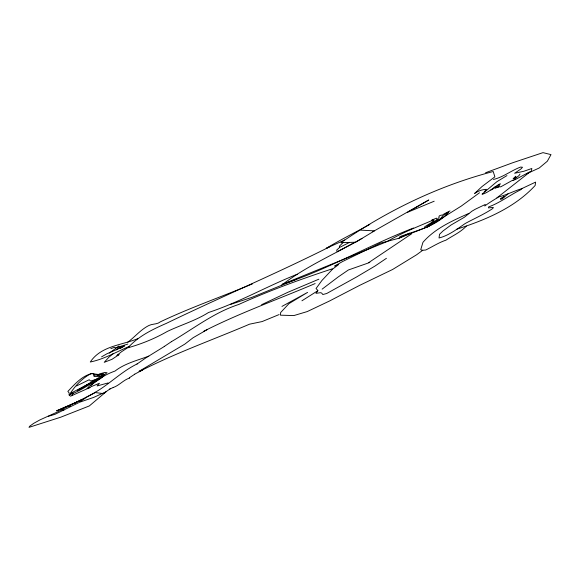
<?xml version="1.0" encoding="UTF-8"?>
<svg xmlns="http://www.w3.org/2000/svg" width="580" height="580" viewBox="0 0 580 580"><rect width="100%" height="100%" fill="white"/><g stroke="black" fill="none" stroke-linecap="round" stroke-linejoin="round"><path stroke-width="0.87" d="M339.416 247.464L339.467 246.101L343.28 242.375M531.403 170.672L531.853 168.468L523.907 171.252L514.62 173.26L520.934 168.961L522.508 167.25L520.572 167.069C511.197 170.542 503.331 177.139 493.45 179.459M433.434 221.111L433.717 220.139L431.788 220.11L436.472 218.145L436.979 219.697L427.25 226.265M520.006 174.087L518.948 175.609L514.743 178.944M512.771 180.605L513.191 180.047M317.688 291.109L315.94 293.335L320.472 292.697L321.683 293.06L322.813 294.531L326.707 293.502L356.497 277.008L375.013 266.046L386.418 258.317M508.087 193.829L501.816 199.244M484.235 191.9L486.432 189.319C482.176 189.464 478.072 191.037 474.599 193.459L482.045 186.528L494.87 176.835L493.225 171.513C438.676 185.709 387.215 210.7 340.895 242.694L355.692 242.208L374.455 230.862L360.818 230.151M437.262 219.385L439.22 217.254L438.951 216.296L440.032 215.456L443.794 214.673L440.749 218.399L426.307 227.527M498.945 184.397L494.907 188.384L497.807 187.151M495.501 186.499L492.833 189.124L490.847 190.051M515.533 176.465L513.14 178.778L516.011 177.11L516.222 177.531L515.504 176.226M127.803 342.185C134.995 336.82 140.817 329.534 148.85 325.518C152.475 323.662 157.252 324.532 160.399 321.82C190.436 307.567 221.879 296.685 252.532 283.83M466.363 226.084C460.607 232.261 452.726 235.712 445.984 240.149C438.879 242.52 432.521 246.667 425.763 250.002L422.182 250.306L420.725 249.668L422.958 242.317C435.094 228.346 452.342 220.813 468.872 213.396M113.107 353.691L108.924 357.178L104.212 362.34L112.005 359.303L119.125 354.59L116.884 355.453L121.416 351.821L129.362 346.63M124.156 345.637L120.365 348.478M496.9 197.874L530.773 171.317L515.439 179.503L511.923 180.626L500.714 186.854L499.061 186.804L497.393 187.514L498.916 186.173L500.344 183.701C494.16 186.76 489.375 192.045 482.654 194.184L482.002 194.169L496.929 181.663L506.956 175.588M501.12 199.005L504.586 196.294L500.409 198.614L500.518 199.448M109.25 353.155L118.929 345.977M322.125 289.152L338.162 276.979L348.348 269.99L369.822 262.464M101.862 376.637L107.061 372.723L104.748 372.505L99.499 373.904L97.135 375.376L103.095 373.752L104.313 374.332L77.517 390.528L98.259 378.718C89.24 384.881 79.489 391.297 69.187 394.936L71.565 392.849L98.296 378.791M479.522 192.749L461.288 206.074L428.642 226.468L398.242 238.431L380.284 243.194L342.628 261.493L334.638 266.075L338.662 264.545L332.594 269.113L321.878 280.524L316.042 288.536L318.007 290.594L301.926 300.795M281.525 285.23C306.204 266.162 335.153 253.917 362 238.416M422.748 250.255L416.665 254.736L392.631 269.468L359.629 285.375L329.578 300.969L307.233 311.576L293.915 315.556L280.452 315.187L280.633 312.555L288.97 303.615L307.603 292.385L281.952 306.421M444.411 214.912L448.151 212.186L448.637 212.323C435.877 226.577 416.889 230.376 399.816 236.647M116.188 349.82L121.206 346.325M110.171 388.817L103.334 393.602L94.859 392.515C109.678 384.033 121.691 371.432 137.286 363.863M137.01 364.03L145.979 357.817L164.604 346.311M164.249 346.499L171.426 341.649M368.771 262.566L411.583 233.834M129.369 377.768L134.734 374.209M424.64 226.809L431.078 222.843L434 220.212L433.767 219.769C417.984 226.62 402.012 232.703 387.164 241.541L282.228 284.367C327.606 269.62 369.083 245.18 413.518 228.005M95.54 392.261L86.935 397.032L80.953 401.135L80.758 400.106L79.366 402.317L93.735 397.38L106.125 391.747L89.306 405.949L60.668 417.223L29 427.358L29.674 426.257L33.56 423.436L39.933 419.898L56.818 412.25L94.844 392.747M171.368 341.685C193.517 328.715 214.049 312.468 238.743 304.471C269.142 290.674 300.614 279.255 332.304 268.83M140.483 370.968C175.711 352.974 213.186 339.662 249.552 324.176L262.095 321.574L279.118 314.563M101.587 356.845L106.93 353.771L124.62 346.137M207.249 329.592L193.067 337.756L184.832 344.107L139.012 371.345L142.375 370.098L134.705 374.165M372.715 231.768L428.743 200.006L407.551 212.302L434.195 201.216M354.931 242.317L337.147 251.735L336.712 250.052L339.655 247.385L349.479 242.411M76.48 385.954L89.211 379.74L90.632 381.053L100.557 378.015M369.801 224.417C355.279 232.493 340.46 239.721 326.243 248.349L344.73 239.968M78.757 402.65L54.977 414.33L48.408 416.266M443.838 214.02L450.015 210.946M409.69 233.131L398.25 238.641M203.841 331.209C239.844 312.888 278.03 299.374 315.15 283.548M330.339 246.471C276.385 273.63 220.675 297.083 166.337 323.379C152.417 329.469 138.286 336.255 127.991 347.782C141.643 343.911 154.816 338.604 167.214 331.485C180.88 324.945 195.685 320.653 208.524 312.497C239.264 302.347 267.308 286.099 297.315 274.209M113.165 387.541C119.407 385.381 123.351 379.987 129.731 377.986L129.246 377.783M261.623 304.688L287.716 292.356L318.884 279.183M526.379 173.884L539.24 167.982L547.324 161.233L551 154.621L543.01 152.641L512.843 162.704L485.569 172.738M109.562 389.144L113.093 387.549M129.637 346.253C116.609 351.741 104.182 359.172 90.284 362.007C101.101 345.825 121.459 345.354 137.779 338.662M296.634 279.161L252.097 297.286L230.796 304.319M456.873 229.165C485.272 220.023 514.525 207.908 535.137 185.499L535.615 182.113L521.311 188.841L521.195 189.493C510.081 194.909 500.286 202.674 488.635 206.915L488.44 207.908L493.326 207.401L492.797 208.481C484.061 214.368 474.367 218.486 465.16 223.546C457.156 229.042 448.456 235.676 439.031 237.974L439.531 234.291L443.069 230.92L450.943 225.076L464.268 217.311L471.873 211.229L475.266 209.249L485.315 204.45L484.757 206.016C489.071 202.681 493.899 199.94 498.604 196.954C506.833 194.916 514.184 190.813 522.377 188.514M110.831 348.638L114.514 347.318L115.681 347.927L127.781 344.092M148.777 356.149C137.293 360.426 124.845 363.399 115.014 371.062C106.017 374.194 97.788 379.204 90.784 385.657L90.995 386.729L99.426 383.257L97.099 385.954L108.083 382.945M514.351 179.742L515.475 179.358M104.581 374.847L100.093 376.26L97.643 374.847L94.293 375.202L94.025 374.027L92.641 373.455C82.396 375.318 74.784 384.17 67.86 391.399L69.158 392.935L69.15 395.082L70.572 396.176L90.284 387.382L87.014 388.658C91.691 382.909 99.274 380.487 104.538 375.216L91.045 373.563C82.548 378.131 75.784 385.048 70.528 393.044L73.073 392.928L72.181 395.451M102.153 376.26L94.083 376.55L93.409 373.94M73.965 403.455L75.472 403.622M61.712 409.893L63.901 410.205M68.947 405.899L69.984 406.638M81.178 400.135L56.666 410.807L81.178 400.135"/></g></svg>
